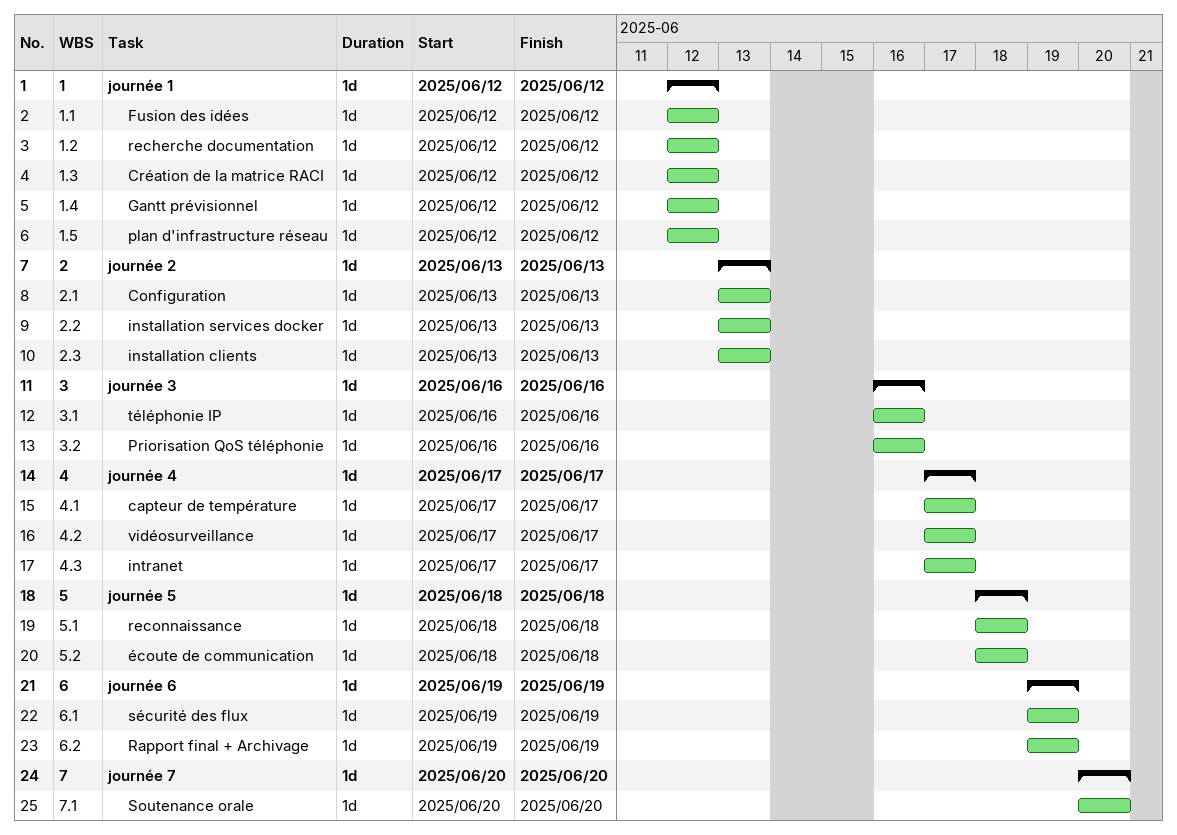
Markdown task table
| ID | WBS | Task | Duration | Start | Finish |
|---|---|---|---|---|---|
| 1 | 1 | **journée 1** | 1d | 2025-06-12 | 2025-06-12 |
| 2 | 1.1 | Fusion des idées | 1d | 2025-06-12 | 2025-06-12 |
| 3 | 1.2 | recherche documentation | 1d | 2025-06-12 | 2025-06-12 |
| 4 | 1.3 | Création de la matrice RACI | 1d | 2025-06-12 | 2025-06-12 |
| 5 | 1.4 | Gantt prévisionnel | 1d | 2025-06-12 | 2025-06-12 |
| 6 | 1.5 | plan d'infrastructure réseau | 1d | 2025-06-12 | 2025-06-12 |
| 7 | 2 | **journée 2** | 1d | 2025-06-13 | 2025-06-13 |
| 8 | 2.1 | Configuration | 1d | 2025-06-13 | 2025-06-13 |
| 9 | 2.2 | installation services docker | 1d | 2025-06-13 | 2025-06-13 |
| 10 | 2.3 | installation clients | 1d | 2025-06-13 | 2025-06-13 |
| 11 | 3 | **journée 3** | 1d | 2025-06-16 | 2025-06-16 |
| 12 | 3.1 | téléphonie IP | 1d | 2025-06-16 | 2025-06-16 |
| 13 | 3.2 | Priorisation QoS téléphonie | 1d | 2025-06-16 | 2025-06-16 |
| 14 | 4 | **journée 4** | 1d | 2025-06-17 | 2025-06-17 |
| 15 | 4.1 | capteur de température | 1d | 2025-06-17 | 2025-06-17 |
| 16 | 4.2 | vidéosurveillance | 1d | 2025-06-17 | 2025-06-17 |
| 17 | 4.3 | intranet | 1d | 2025-06-17 | 2025-06-17 |
| 18 | 5 | **journée 5** | 1d | 2025-06-18 | 2025-06-18 |
| 19 | 5.1 | reconnaissance | 1d | 2025-06-18 | 2025-06-18 |
| 20 | 5.2 | écoute de communication | 1d | 2025-06-18 | 2025-06-18 |
| 21 | 6 | **journée 6** | 1d | 2025-06-19 | 2025-06-19 |
| 22 | 6.1 | sécurité des flux | 1d | 2025-06-19 | 2025-06-19 |
| 23 | 6.2 | Rapport final + Archivage | 1d | 2025-06-19 | 2025-06-19 |
| 24 | 7 | **journée 7** | 1d | 2025-06-20 | 2025-06-20 |
| 25 | 7.1 | Soutenance orale | 1d | 2025-06-20 | 2025-06-20 |
